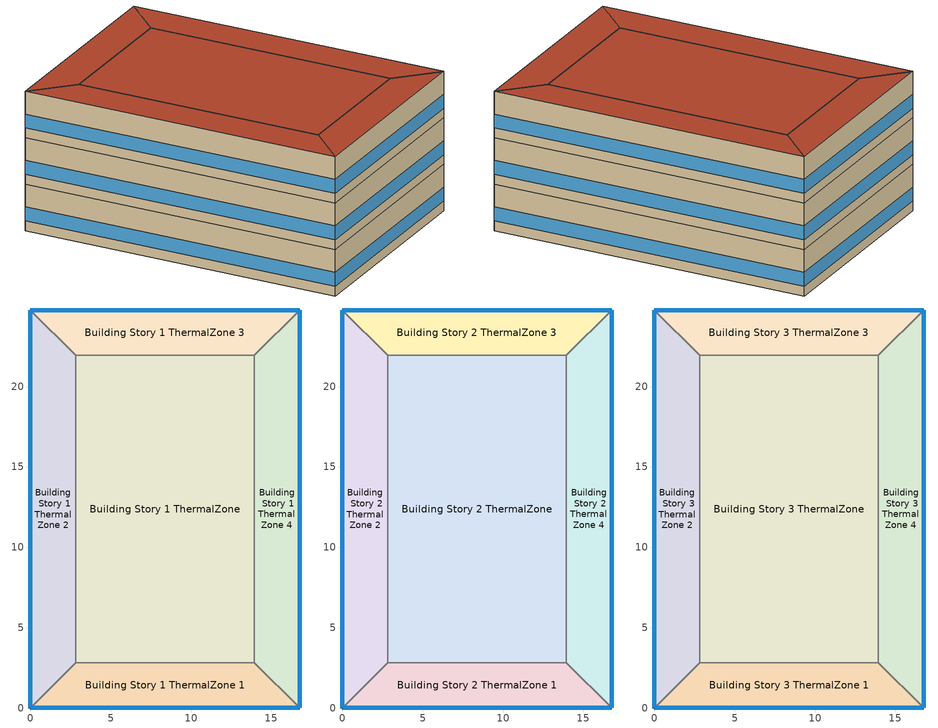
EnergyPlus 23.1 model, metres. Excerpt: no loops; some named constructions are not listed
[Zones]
Building Story 1 ThermalZone
 floor ground (Typical Insulated Carpeted 8in Slab Floor): 13.92,2.83 2.83,2.83 2.83,21.94 13.92,21.94 z0
 wall adiabatic (Typical Interior Wall): 2.83,2.83 13.92,2.83 13.92,21.94 2.83,21.94 2.83,2.83 z0:3.6
 ceiling adiabatic (Typical Interior Floor): 13.92,21.94 2.83,21.94 2.83,2.83 13.92,2.83 z3.6
Building Story 1 ThermalZone 1
 floor ground (Typical Insulated Carpeted 8in Slab Floor): 16.75,0 0,0 2.83,2.83 13.92,2.83 z0
 wall outside (Typical Insulated Exterior Mass Wall R-12.5): 0,0 16.75,0 z0:3.6
 wall adiabatic (Typical Interior Wall): 16.75,0 13.92,2.83 2.83,2.83 0,0 z0:3.6
 window (U 0.48 SHGC 0.40 Dbl Ref-D Clr 6mm/13mm): 0.03,0 16.72,0 z0.76:1.85
 ceiling adiabatic (Typical Interior Ceiling): 13.92,2.83 2.83,2.83 0,0 16.75,0 z3.6
Building Story 1 ThermalZone 2
 floor ground (Typical Insulated Carpeted 8in Slab Floor): 0,0 0,24.77 2.83,21.94 2.83,2.83 z0
 wall outside (Typical Insulated Exterior Mass Wall R-12.5): 0,24.77 0,0 z0:3.6
 wall adiabatic (Typical Interior Wall): 0,0 2.83,2.83 2.83,21.94 0,24.77 z0:3.6
 window (U 0.48 SHGC 0.40 Dbl Ref-D Clr 6mm/13mm): 0,24.74 0,0.03 z0.76:1.84
 ceiling adiabatic (Typical Interior Ceiling): 2.83,2.83 2.83,21.94 0,24.77 0,0 z3.6
Building Story 1 ThermalZone 3
 floor ground (Typical Insulated Carpeted 8in Slab Floor): 0,24.77 16.75,24.77 13.92,21.94 2.83,21.94 z0
 wall outside (Typical Insulated Exterior Mass Wall R-12.5): 16.75,24.77 0,24.77 z0:3.6
 wall adiabatic (Typical Interior Wall): 0,24.77 2.83,21.94 13.92,21.94 16.75,24.77 z0:3.6
 window (U 0.48 SHGC 0.40 Dbl Ref-D Clr 6mm/13mm): 16.72,24.77 0.03,24.77 z0.76:1.85
 ceiling adiabatic (Typical Interior Ceiling): 2.83,21.94 13.92,21.94 16.75,24.77 0,24.77 z3.6
Building Story 1 ThermalZone 4
 floor ground (Typical Insulated Carpeted 8in Slab Floor): 16.75,24.77 16.75,0 13.92,2.83 13.92,21.94 z0
 wall outside (Typical Insulated Exterior Mass Wall R-12.5): 16.75,0 16.75,24.77 z0:3.6
 wall adiabatic (Typical Interior Wall): 16.75,24.77 13.92,21.94 13.92,2.83 16.75,0 z0:3.6
 window (U 0.48 SHGC 0.40 Dbl Ref-D Clr 6mm/13mm): 16.75,0.03 16.75,24.74 z0.76:1.84
 ceiling adiabatic (Typical Interior Ceiling): 13.92,21.94 13.92,2.83 16.75,0 16.75,24.77 z3.6
Building Story 2 ThermalZone
 floor adiabatic (Typical Interior Floor): 13.92,2.83 2.83,2.83 2.83,21.94 13.92,21.94 z3.6
 wall adiabatic (Typical Interior Wall): 2.83,2.83 13.92,2.83 13.92,21.94 2.83,21.94 2.83,2.83 z3.6:7.2
 ceiling adiabatic (Typical Interior Ceiling): 13.92,21.94 2.83,21.94 2.83,2.83 13.92,2.83 z7.2
Building Story 2 ThermalZone 1
 floor adiabatic (Typical Interior Ceiling): 16.75,0 0,0 2.83,2.83 13.92,2.83 z3.6
 wall outside (Typical Insulated Exterior Mass Wall R-12.5): 0,0 16.75,0 z3.6:7.2
 wall adiabatic (Typical Interior Wall): 16.75,0 13.92,2.83 2.83,2.83 0,0 z3.6:7.2
 window (U 0.48 SHGC 0.40 Dbl Ref-D Clr 6mm/13mm): 0.03,0 16.72,0 z4.36:5.45
 ceiling adiabatic (Typical Interior Ceiling): 13.92,2.83 2.83,2.83 0,0 16.75,0 z7.2
Building Story 2 ThermalZone 2
 floor adiabatic (Typical Interior Ceiling): 0,0 0,24.77 2.83,21.94 2.83,2.83 z3.6
 wall outside (Typical Insulated Exterior Mass Wall R-12.5): 0,24.77 0,0 z3.6:7.2
 wall adiabatic (Typical Interior Wall): 0,0 2.83,2.83 2.83,21.94 0,24.77 z3.6:7.2
 window (U 0.48 SHGC 0.40 Dbl Ref-D Clr 6mm/13mm): 0,24.74 0,0.03 z4.36:5.44
 ceiling adiabatic (Typical Interior Ceiling): 2.83,2.83 2.83,21.94 0,24.77 0,0 z7.2
Building Story 2 ThermalZone 3
 floor adiabatic (Typical Interior Ceiling): 0,24.77 16.75,24.77 13.92,21.94 2.83,21.94 z3.6
 wall outside (Typical Insulated Exterior Mass Wall R-12.5): 16.75,24.77 0,24.77 z3.6:7.2
 wall adiabatic (Typical Interior Wall): 0,24.77 2.83,21.94 13.92,21.94 16.75,24.77 z3.6:7.2
 window (U 0.48 SHGC 0.40 Dbl Ref-D Clr 6mm/13mm): 16.72,24.77 0.03,24.77 z4.36:5.45
 ceiling adiabatic (Typical Interior Ceiling): 2.83,21.94 13.92,21.94 16.75,24.77 0,24.77 z7.2
Building Story 2 ThermalZone 4
 floor adiabatic (Typical Interior Ceiling): 16.75,24.77 16.75,0 13.92,2.83 13.92,21.94 z3.6
 wall outside (Typical Insulated Exterior Mass Wall R-12.5): 16.75,0 16.75,24.77 z3.6:7.2
 wall adiabatic (Typical Interior Wall): 16.75,24.77 13.92,21.94 13.92,2.83 16.75,0 z3.6:7.2
 window (U 0.48 SHGC 0.40 Dbl Ref-D Clr 6mm/13mm): 16.75,0.03 16.75,24.74 z4.36:5.44
 ceiling adiabatic (Typical Interior Ceiling): 13.92,21.94 13.92,2.83 16.75,0 16.75,24.77 z7.2
Building Story 3 ThermalZone
 floor adiabatic (Typical Interior Ceiling): 13.92,2.83 2.83,2.83 2.83,21.94 13.92,21.94 z7.2
 wall adiabatic (Typical Interior Wall): 2.83,2.83 13.92,2.83 13.92,21.94 2.83,21.94 2.83,2.83 z7.2:10.8
 roof outside (Typical IEAD Roof R-31.25): 13.92,21.94 2.83,21.94 2.83,2.83 13.92,2.83 z10.8
Building Story 3 ThermalZone 1
 floor adiabatic (Typical Interior Ceiling): 16.75,0 0,0 2.83,2.83 13.92,2.83 z7.2
 wall outside (Typical Insulated Exterior Mass Wall R-12.5): 0,0 16.75,0 z7.2:10.8
 wall adiabatic (Typical Interior Wall): 16.75,0 13.92,2.83 2.83,2.83 0,0 z7.2:10.8
 window (U 0.48 SHGC 0.40 Dbl Ref-D Clr 6mm/13mm): 0.03,0 16.72,0 z7.96:9.05
 roof outside (Typical IEAD Roof R-31.25): 13.92,2.83 2.83,2.83 0,0 16.75,0 z10.8
Building Story 3 ThermalZone 2
 floor adiabatic (Typical Interior Ceiling): 0,0 0,24.77 2.83,21.94 2.83,2.83 z7.2
 wall outside (Typical Insulated Exterior Mass Wall R-12.5): 0,24.77 0,0 z7.2:10.8
 wall adiabatic (Typical Interior Wall): 0,0 2.83,2.83 2.83,21.94 0,24.77 z7.2:10.8
 window (U 0.48 SHGC 0.40 Dbl Ref-D Clr 6mm/13mm): 0,24.74 0,0.03 z7.96:9.04
 roof outside (Typical IEAD Roof R-31.25): 2.83,2.83 2.83,21.94 0,24.77 0,0 z10.8
Building Story 3 ThermalZone 3
 floor adiabatic (Typical Interior Ceiling): 0,24.77 16.75,24.77 13.92,21.94 2.83,21.94 z7.2
 wall outside (Typical Insulated Exterior Mass Wall R-12.5): 16.75,24.77 0,24.77 z7.2:10.8
 wall adiabatic (Typical Interior Wall): 0,24.77 2.83,21.94 13.92,21.94 16.75,24.77 z7.2:10.8
 window (U 0.48 SHGC 0.40 Dbl Ref-D Clr 6mm/13mm): 16.72,24.77 0.03,24.77 z7.96:9.05
 roof outside (Typical IEAD Roof R-31.25): 2.83,21.94 13.92,21.94 16.75,24.77 0,24.77 z10.8
Building Story 3 ThermalZone 4
 floor adiabatic (Typical Interior Ceiling): 16.75,24.77 16.75,0 13.92,2.83 13.92,21.94 z7.2
 wall outside (Typical Insulated Exterior Mass Wall R-12.5): 16.75,0 16.75,24.77 z7.2:10.8
 wall adiabatic (Typical Interior Wall): 16.75,24.77 13.92,21.94 13.92,2.83 16.75,0 z7.2:10.8
 window (U 0.48 SHGC 0.40 Dbl Ref-D Clr 6mm/13mm): 16.75,0.03 16.75,24.74 z7.96:9.04
 roof outside (Typical IEAD Roof R-31.25): 13.92,21.94 13.92,2.83 16.75,0 16.75,24.77 z10.8
[Building]
bld_4: Terrain=City
[Site:Location]
Laramie General Brees Field_WY_USA: Latitude {deg}=41.3146; Longitude {deg}=-105.579; Time Zone {hr}=-7; Elevation {m}=2215
[Site:GroundTemperature:FCfactorMethod]
8.6, 2.8, -4.1, -8.8, -2.2, 0.3, 6.7, 10.1, 16.5, 20.6, 19.2, 14.7
[Site:WaterMainsTemperature]
Calculation Method=Correlation; Annual Average Outdoor Air Temperature {C}=8.96667; Maximum Difference In Monthly Average Outdoor Air Temperatures {deltaC}=26.2
[SizingPeriod:DesignDay] Day of Month=21; Dry-Bulb Temperature Range Modifier Type=DefaultMultipliers; Humidity Condition Type=Wetbulb; Barometric Pressure {Pa}=98769; Rain Indicator=No; Snow Indicator=No; Daylight Saving Time Indicator=No; Begin Environment Reset Mode=FullResetAtBeginEnvironment
Name | Month | Day Type | Maximum Dry-Bulb Temperature {C} | Daily Dry-Bulb Temperature Range {deltaC} | Wetbulb or DewPoint at Maximum Dry-Bulb {C} | Wind Speed {m/s} | Wind Direction {deg} | Solar Model Indicator | ASHRAE Clear Sky Optical Depth for Beam Irradiance (taub) | ASHRAE Clear Sky Optical Depth for Diffuse Irradiance (taud) | Sky Clearness
Buffalo Niagara Intl Ap Ann Clg .4% Condns DB=>MWB 1 | 7 | SummerDesignDay | 30.3 | 9.3 | 21.8 | 5.7 | 240 | ASHRAETau | 0.462 | 2.001
Buffalo Niagara Intl Ap Ann Clg .4% Condns WB=>MDB 1 | 7 | SummerDesignDay | 27.8 | 9.3 | 23.8 | 5.7 | 240 | ASHRAETau | 0.462 | 2.001
Buffalo Niagara Intl Ap Ann Htg 99.6% Condns DB 1 | 1 | WinterDesignDay | -16.3 | 0 | -16.3 | 5.1 | 270 | ASHRAEClearSky |  |  | 0
[Material] Thermal Absorptance=0.9
Name | Roughness | Thickness {m} | Conductivity {W/m-K} | Density {kg/m3} | Specific Heat {J/kg-K} | Solar Absorptance | Visible Absorptance
1/2IN Gypsum | Smooth | 0.0127 | 0.16 | 784.9 | 830 | 0.4 | 0.4
100mm Normalweight concrete floor | MediumRough | 0.1016 | 2.31045 | 2322 | 832.557 | 0.7 | 0.7
1IN Stucco | Smooth | 0.0253 | 0.6918 | 1858 | 837 | 0.7 | 0.92
8 in. Normalweight Concrete Floor | MediumRough | 0.2032 | 2.31 | 2322 | 832 | 0.7 | 0.7
8IN CONCRETE HW RefBldg | Rough | 0.2032 | 1.311 | 2240 | 836.8 | 0.7 | 0.7
G01 13mm gypsum board | Smooth | 0.0127 | 0.160031 | 800.001 | 1090.73 | 0.7 | 0.5
Metal Roof Surface | Smooth | 0.0008 | 45.28 | 7824 | 500 | 0.7 | 0.7
Roof Membrane | VeryRough | 0.0095 | 0.16 | 1121.29 | 1460 | 0.7 | 0.7
[Material:NoMass] Roughness=Smooth; Thermal Absorptance=0.9; Solar Absorptance=0.7
Name | Thermal Resistance {m2-K/W} | Visible Absorptance
CP02 CARPET PAD; Typical Carpet Pad | 0.21648 | 0.8
Typical Insulation R-10.11 | 1.78074 | 0.7
Typical Insulation R-30.13 | 5.30668 | 0.7
[WindowMaterial:Gas]
AIR 13MM: Gas Type=Air; Thickness {m}=0.0127
[WindowMaterial:Glazing] Optical Data Type=SpectralAverage; Thickness {m}=0.006; Infrared Transmittance at Normal Incidence=0; Front Side Infrared Hemispherical Emissivity=0.84; Conductivity {W/m-K}=0.9; Dirt Correction Factor for Solar and Visible Transmittance=1; Solar Diffusing=No
Name | Solar Transmittance at Normal Incidence | Front Side Solar Reflectance at Normal Incidence | Back Side Solar Reflectance at Normal Incidence | Visible Transmittance at Normal Incidence | Front Side Visible Reflectance at Normal Incidence | Back Side Visible Reflectance at Normal Incidence | Back Side Infrared Hemispherical Emissivity
CLEAR 6MM | 0.775 | 0.071 | 0.071 | 0.881 | 0.08 | 0.08 | 0.84
REF D CLEAR 6MM | 0.429 | 0.308 | 0.379 | 0.334 | 0.453 | 0.505 | 0.82
[Construction]
Typical IEAD Roof R-31.25: Roof Membrane, Typical Insulation R-30.13, Metal Roof Surface
Typical Insulated Carpeted 8in Slab Floor: 8 in. Normalweight Concrete Floor, Typical Carpet Pad
Typical Insulated Exterior Mass Wall R-12.5: 1IN Stucco, 8IN CONCRETE HW RefBldg, Typical Insulation R-10.11, 1/2IN Gypsum
Typical Interior Ceiling: CP02 CARPET PAD, 100mm Normalweight concrete floor
Typical Interior Floor: 100mm Normalweight concrete floor, CP02 CARPET PAD
Typical Interior Wall: G01 13mm gypsum board, G01 13mm gypsum board
U 0.48 SHGC 0.40 Dbl Ref-D Clr 6mm/13mm: REF D CLEAR 6MM, AIR 13MM, CLEAR 6MM
[Zone] Multiplier=1; Part of Total Floor Area=Yes
Building Story 1 ThermalZone; Building Story 1 ThermalZone 1; Building Story 1 ThermalZone 2; Building Story 1 ThermalZone 3; Building Story 1 ThermalZone 4; Building Story 2 ThermalZone; Building Story 2 ThermalZone 1; Building Story 2 ThermalZone 2; Building Story 2 ThermalZone 3; Building Story 2 ThermalZone 4; Building Story 3 ThermalZone; Building Story 3 ThermalZone 1; Building Story 3 ThermalZone 2; Building Story 3 ThermalZone 3; Building Story 3 ThermalZone 4
[Space]
Name | Zone | Space Type
Building Story 1 Space | Building Story 1 ThermalZone | Story Ground Blended Space Type
Building Story 1 Space 1 | Building Story 1 ThermalZone 1 | Story Ground Blended Space Type
Building Story 1 Space 2 | Building Story 1 ThermalZone 2 | Story Ground Blended Space Type
Building Story 1 Space 3 | Building Story 1 ThermalZone 3 | Story Ground Blended Space Type
Building Story 1 Space 4 | Building Story 1 ThermalZone 4 | Story Ground Blended Space Type
Building Story 2 Space | Building Story 2 ThermalZone | Story Mid Blended Space Type
Building Story 2 Space 1 | Building Story 2 ThermalZone 1 | Story Mid Blended Space Type
Building Story 2 Space 2 | Building Story 2 ThermalZone 2 | Story Mid Blended Space Type
Building Story 2 Space 3 | Building Story 2 ThermalZone 3 | Story Mid Blended Space Type
Building Story 2 Space 4 | Building Story 2 ThermalZone 4 | Story Mid Blended Space Type
Building Story 3 Space | Building Story 3 ThermalZone | Story Top Blended Space Type
Building Story 3 Space 1 | Building Story 3 ThermalZone 1 | Story Top Blended Space Type
Building Story 3 Space 2 | Building Story 3 ThermalZone 2 | Story Top Blended Space Type
Building Story 3 Space 3 | Building Story 3 ThermalZone 3 | Story Top Blended Space Type
Building Story 3 Space 4 | Building Story 3 ThermalZone 4 | Story Top Blended Space Type
[InternalMass]
Name | Construction | Zone or ZoneList | Space or SpaceList | Surface Area {m2}
Building Story 1 Space 3 Office WholeBuilding - Sm Office A  - Story Ground Mass; Building Story 1 Space 3 Office WholeBuilding - Sm Office C  - Story Ground Mass | InteriorFurnishings 1 | Building Story 1 ThermalZone 3 | Building Story 1 Space 3 | 14.1281
Building Story 1 Space Office WholeBuilding - Sm Office A  - Story Ground Mass; Building Story 1 Space Office WholeBuilding - Sm Office C  - Story Ground Mass | InteriorFurnishings 1 | Building Story 1 ThermalZone | Building Story 1 Space | 76.0556
Building Story 1 Space 1 Office WholeBuilding - Sm Office A  - Story Ground Mass; Building Story 1 Space 1 Office WholeBuilding - Sm Office C  - Story Ground Mass | InteriorFurnishings 1 | Building Story 1 ThermalZone 1 | Building Story 1 Space 1 | 14.1282
Building Story 1 Space 2 Office WholeBuilding - Sm Office A  - Story Ground Mass; Building Story 1 Space 2 Office WholeBuilding - Sm Office C  - Story Ground Mass | InteriorFurnishings 1 | Building Story 1 ThermalZone 2 | Building Story 1 Space 2 | 22.2687
Building Story 1 Space 4 Office WholeBuilding - Sm Office A  - Story Ground Mass; Building Story 1 Space 4 Office WholeBuilding - Sm Office C  - Story Ground Mass | InteriorFurnishings 1 | Building Story 1 ThermalZone 4 | Building Story 1 Space 4 | 22.2687
Building Story 1 Space 3 Office WholeBuilding - Sm Office A end_a - Story Ground Mass; Building Story 1 Space 3 Office WholeBuilding - Sm Office A end_b - Story Ground Mass; Building Story 1 Space 3 Office WholeBuilding - Sm Office C end_a - Story Ground Mass; Building Story 1 Space 3 Office WholeBuilding - Sm Office C end_b - Story Ground Mass | InteriorFurnishings 1 | Building Story 1 ThermalZone 3 | Building Story 1 Space 3 | 4.63812
Building Story 1 Space Office WholeBuilding - Sm Office A end_a - Story Ground Mass; Building Story 1 Space Office WholeBuilding - Sm Office A end_b - Story Ground Mass; Building Story 1 Space Office WholeBuilding - Sm Office C end_a - Story Ground Mass; Building Story 1 Space Office WholeBuilding - Sm Office C end_b - Story Ground Mass | InteriorFurnishings 1 | Building Story 1 ThermalZone | Building Story 1 Space | 24.9682
Building Story 1 Space 1 Office WholeBuilding - Sm Office A end_a - Story Ground Mass; Building Story 1 Space 1 Office WholeBuilding - Sm Office A end_b - Story Ground Mass; Building Story 1 Space 1 Office WholeBuilding - Sm Office C end_a - Story Ground Mass; Building Story 1 Space 1 Office WholeBuilding - Sm Office C end_b - Story Ground Mass | InteriorFurnishings 1 | Building Story 1 ThermalZone 1 | Building Story 1 Space 1 | 4.63813
Building Story 1 Space 2 Office WholeBuilding - Sm Office A end_a - Story Ground Mass; Building Story 1 Space 2 Office WholeBuilding - Sm Office A end_b - Story Ground Mass; Building Story 1 Space 2 Office WholeBuilding - Sm Office C end_a - Story Ground Mass; Building Story 1 Space 2 Office WholeBuilding - Sm Office C end_b - Story Ground Mass | InteriorFurnishings 1 | Building Story 1 ThermalZone 2 | Building Story 1 Space 2 | 7.31058
Building Story 1 Space 4 Office WholeBuilding - Sm Office A end_a - Story Ground Mass; Building Story 1 Space 4 Office WholeBuilding - Sm Office A end_b - Story Ground Mass; Building Story 1 Space 4 Office WholeBuilding - Sm Office C end_a - Story Ground Mass; Building Story 1 Space 4 Office WholeBuilding - Sm Office C end_b - Story Ground Mass | InteriorFurnishings 1 | Building Story 1 ThermalZone 4 | Building Story 1 Space 4 | 7.31058
Building Story 1 Space 3 Office WholeBuilding - Sm Office B  - Story Ground Mass | InteriorFurnishings 1 | Building Story 1 ThermalZone 3 | Building Story 1 Space 3 | 19.2717
Building Story 1 Space Office WholeBuilding - Sm Office B  - Story Ground Mass | InteriorFurnishings 1 | Building Story 1 ThermalZone | Building Story 1 Space | 103.745
Building Story 1 Space 1 Office WholeBuilding - Sm Office B  - Story Ground Mass | InteriorFurnishings 1 | Building Story 1 ThermalZone 1 | Building Story 1 Space 1 | 19.2717
Building Story 1 Space 2 Office WholeBuilding - Sm Office B  - Story Ground Mass | InteriorFurnishings 1 | Building Story 1 ThermalZone 2 | Building Story 1 Space 2 | 30.3759
Building Story 1 Space 4 Office WholeBuilding - Sm Office B  - Story Ground Mass | InteriorFurnishings 1 | Building Story 1 ThermalZone 4 | Building Story 1 Space 4 | 30.3759
Building Story 1 Space 3 Office WholeBuilding - Sm Office B end_a - Story Ground Mass; Building Story 1 Space 3 Office WholeBuilding - Sm Office B end_b - Story Ground Mass | InteriorFurnishings 1 | Building Story 1 ThermalZone 3 | Building Story 1 Space 3 | 6.32668
Building Story 1 Space Office WholeBuilding - Sm Office B end_a - Story Ground Mass; Building Story 1 Space Office WholeBuilding - Sm Office B end_b - Story Ground Mass | InteriorFurnishings 1 | Building Story 1 ThermalZone | Building Story 1 Space | 34.0582
Building Story 1 Space 1 Office WholeBuilding - Sm Office B end_a - Story Ground Mass; Building Story 1 Space 1 Office WholeBuilding - Sm Office B end_b - Story Ground Mass | InteriorFurnishings 1 | Building Story 1 ThermalZone 1 | Building Story 1 Space 1 | 6.3267
Building Story 1 Space 2 Office WholeBuilding - Sm Office B end_a - Story Ground Mass; Building Story 1 Space 2 Office WholeBuilding - Sm Office B end_b - Story Ground Mass | InteriorFurnishings 1 | Building Story 1 ThermalZone 2 | Building Story 1 Space 2 | 9.97209
Building Story 1 Space 4 Office WholeBuilding - Sm Office B end_a - Story Ground Mass; Building Story 1 Space 4 Office WholeBuilding - Sm Office B end_b - Story Ground Mass | InteriorFurnishings 1 | Building Story 1 ThermalZone 4 | Building Story 1 Space 4 | 9.97209
Building Story 1 Space Mass | InteriorFurnishings 2 | Building Story 1 ThermalZone | Building Story 1 Space | 423.845
Building Story 1 Space 1 Mass | InteriorFurnishings 2 | Building Story 1 ThermalZone 1 | Building Story 1 Space 1 | 78.734
Building Story 1 Space 2 Mass | InteriorFurnishings 2 | Building Story 1 ThermalZone 2 | Building Story 1 Space 2 | 124.1
Building Story 1 Space 3 Mass | InteriorFurnishings 2 | Building Story 1 ThermalZone 3 | Building Story 1 Space 3 | 78.7338
Building Story 1 Space 4 Mass | InteriorFurnishings 2 | Building Story 1 ThermalZone 4 | Building Story 1 Space 4 | 124.1
Building Story 2 Space 2 Office WholeBuilding - Sm Office A  - Story Mid Mass; Building Story 2 Space 2 Office WholeBuilding - Sm Office C  - Story Mid Mass | InteriorFurnishings 1 | Building Story 2 ThermalZone 2 | Building Story 2 Space 2 | 22.2687
Building Story 2 Space Office WholeBuilding - Sm Office A  - Story Mid Mass; Building Story 2 Space Office WholeBuilding - Sm Office C  - Story Mid Mass | InteriorFurnishings 1 | Building Story 2 ThermalZone | Building Story 2 Space | 76.0556
Building Story 2 Space 1 Office WholeBuilding - Sm Office A  - Story Mid Mass; Building Story 2 Space 1 Office WholeBuilding - Sm Office C  - Story Mid Mass | InteriorFurnishings 1 | Building Story 2 ThermalZone 1 | Building Story 2 Space 1 | 14.1282
Building Story 2 Space 3 Office WholeBuilding - Sm Office A  - Story Mid Mass; Building Story 2 Space 3 Office WholeBuilding - Sm Office C  - Story Mid Mass | InteriorFurnishings 1 | Building Story 2 ThermalZone 3 | Building Story 2 Space 3 | 14.1281
Building Story 2 Space 4 Office WholeBuilding - Sm Office A  - Story Mid Mass; Building Story 2 Space 4 Office WholeBuilding - Sm Office C  - Story Mid Mass | InteriorFurnishings 1 | Building Story 2 ThermalZone 4 | Building Story 2 Space 4 | 22.2687
Building Story 2 Space 2 Office WholeBuilding - Sm Office A end_a - Story Mid Mass; Building Story 2 Space 2 Office WholeBuilding - Sm Office A end_b - Story Mid Mass; Building Story 2 Space 2 Office WholeBuilding - Sm Office C end_a - Story Mid Mass; Building Story 2 Space 2 Office WholeBuilding - Sm Office C end_b - Story Mid Mass | InteriorFurnishings 1 | Building Story 2 ThermalZone 2 | Building Story 2 Space 2 | 7.31058
Building Story 2 Space Office WholeBuilding - Sm Office A end_a - Story Mid Mass; Building Story 2 Space Office WholeBuilding - Sm Office A end_b - Story Mid Mass; Building Story 2 Space Office WholeBuilding - Sm Office C end_a - Story Mid Mass; Building Story 2 Space Office WholeBuilding - Sm Office C end_b - Story Mid Mass | InteriorFurnishings 1 | Building Story 2 ThermalZone | Building Story 2 Space | 24.9682
Building Story 2 Space 1 Office WholeBuilding - Sm Office A end_a - Story Mid Mass; Building Story 2 Space 1 Office WholeBuilding - Sm Office A end_b - Story Mid Mass; Building Story 2 Space 1 Office WholeBuilding - Sm Office C end_a - Story Mid Mass; Building Story 2 Space 1 Office WholeBuilding - Sm Office C end_b - Story Mid Mass | InteriorFurnishings 1 | Building Story 2 ThermalZone 1 | Building Story 2 Space 1 | 4.63813
Building Story 2 Space 3 Office WholeBuilding - Sm Office A end_a - Story Mid Mass; Building Story 2 Space 3 Office WholeBuilding - Sm Office A end_b - Story Mid Mass; Building Story 2 Space 3 Office WholeBuilding - Sm Office C end_a - Story Mid Mass; Building Story 2 Space 3 Office WholeBuilding - Sm Office C end_b - Story Mid Mass | InteriorFurnishings 1 | Building Story 2 ThermalZone 3 | Building Story 2 Space 3 | 4.63812
Building Story 2 Space 4 Office WholeBuilding - Sm Office A end_a - Story Mid Mass; Building Story 2 Space 4 Office WholeBuilding - Sm Office A end_b - Story Mid Mass; Building Story 2 Space 4 Office WholeBuilding - Sm Office C end_a - Story Mid Mass; Building Story 2 Space 4 Office WholeBuilding - Sm Office C end_b - Story Mid Mass | InteriorFurnishings 1 | Building Story 2 ThermalZone 4 | Building Story 2 Space 4 | 7.31058
Building Story 2 Space 2 Office WholeBuilding - Sm Office B  - Story Mid Mass | InteriorFurnishings 1 | Building Story 2 ThermalZone 2 | Building Story 2 Space 2 | 30.3759
Building Story 2 Space Office WholeBuilding - Sm Office B  - Story Mid Mass | InteriorFurnishings 1 | Building Story 2 ThermalZone | Building Story 2 Space | 103.745
Building Story 2 Space 1 Office WholeBuilding - Sm Office B  - Story Mid Mass | InteriorFurnishings 1 | Building Story 2 ThermalZone 1 | Building Story 2 Space 1 | 19.2717
Building Story 2 Space 3 Office WholeBuilding - Sm Office B  - Story Mid Mass | InteriorFurnishings 1 | Building Story 2 ThermalZone 3 | Building Story 2 Space 3 | 19.2717
Building Story 2 Space 4 Office WholeBuilding - Sm Office B  - Story Mid Mass | InteriorFurnishings 1 | Building Story 2 ThermalZone 4 | Building Story 2 Space 4 | 30.3759
Building Story 2 Space 2 Office WholeBuilding - Sm Office B end_a - Story Mid Mass; Building Story 2 Space 2 Office WholeBuilding - Sm Office B end_b - Story Mid Mass | InteriorFurnishings 1 | Building Story 2 ThermalZone 2 | Building Story 2 Space 2 | 9.97209
Building Story 2 Space Office WholeBuilding - Sm Office B end_a - Story Mid Mass; Building Story 2 Space Office WholeBuilding - Sm Office B end_b - Story Mid Mass | InteriorFurnishings 1 | Building Story 2 ThermalZone | Building Story 2 Space | 34.0582
Building Story 2 Space 1 Office WholeBuilding - Sm Office B end_a - Story Mid Mass; Building Story 2 Space 1 Office WholeBuilding - Sm Office B end_b - Story Mid Mass | InteriorFurnishings 1 | Building Story 2 ThermalZone 1 | Building Story 2 Space 1 | 6.3267
Building Story 2 Space 3 Office WholeBuilding - Sm Office B end_a - Story Mid Mass; Building Story 2 Space 3 Office WholeBuilding - Sm Office B end_b - Story Mid Mass | InteriorFurnishings 1 | Building Story 2 ThermalZone 3 | Building Story 2 Space 3 | 6.32668
Building Story 2 Space 4 Office WholeBuilding - Sm Office B end_a - Story Mid Mass; Building Story 2 Space 4 Office WholeBuilding - Sm Office B end_b - Story Mid Mass | InteriorFurnishings 1 | Building Story 2 ThermalZone 4 | Building Story 2 Space 4 | 9.97209
